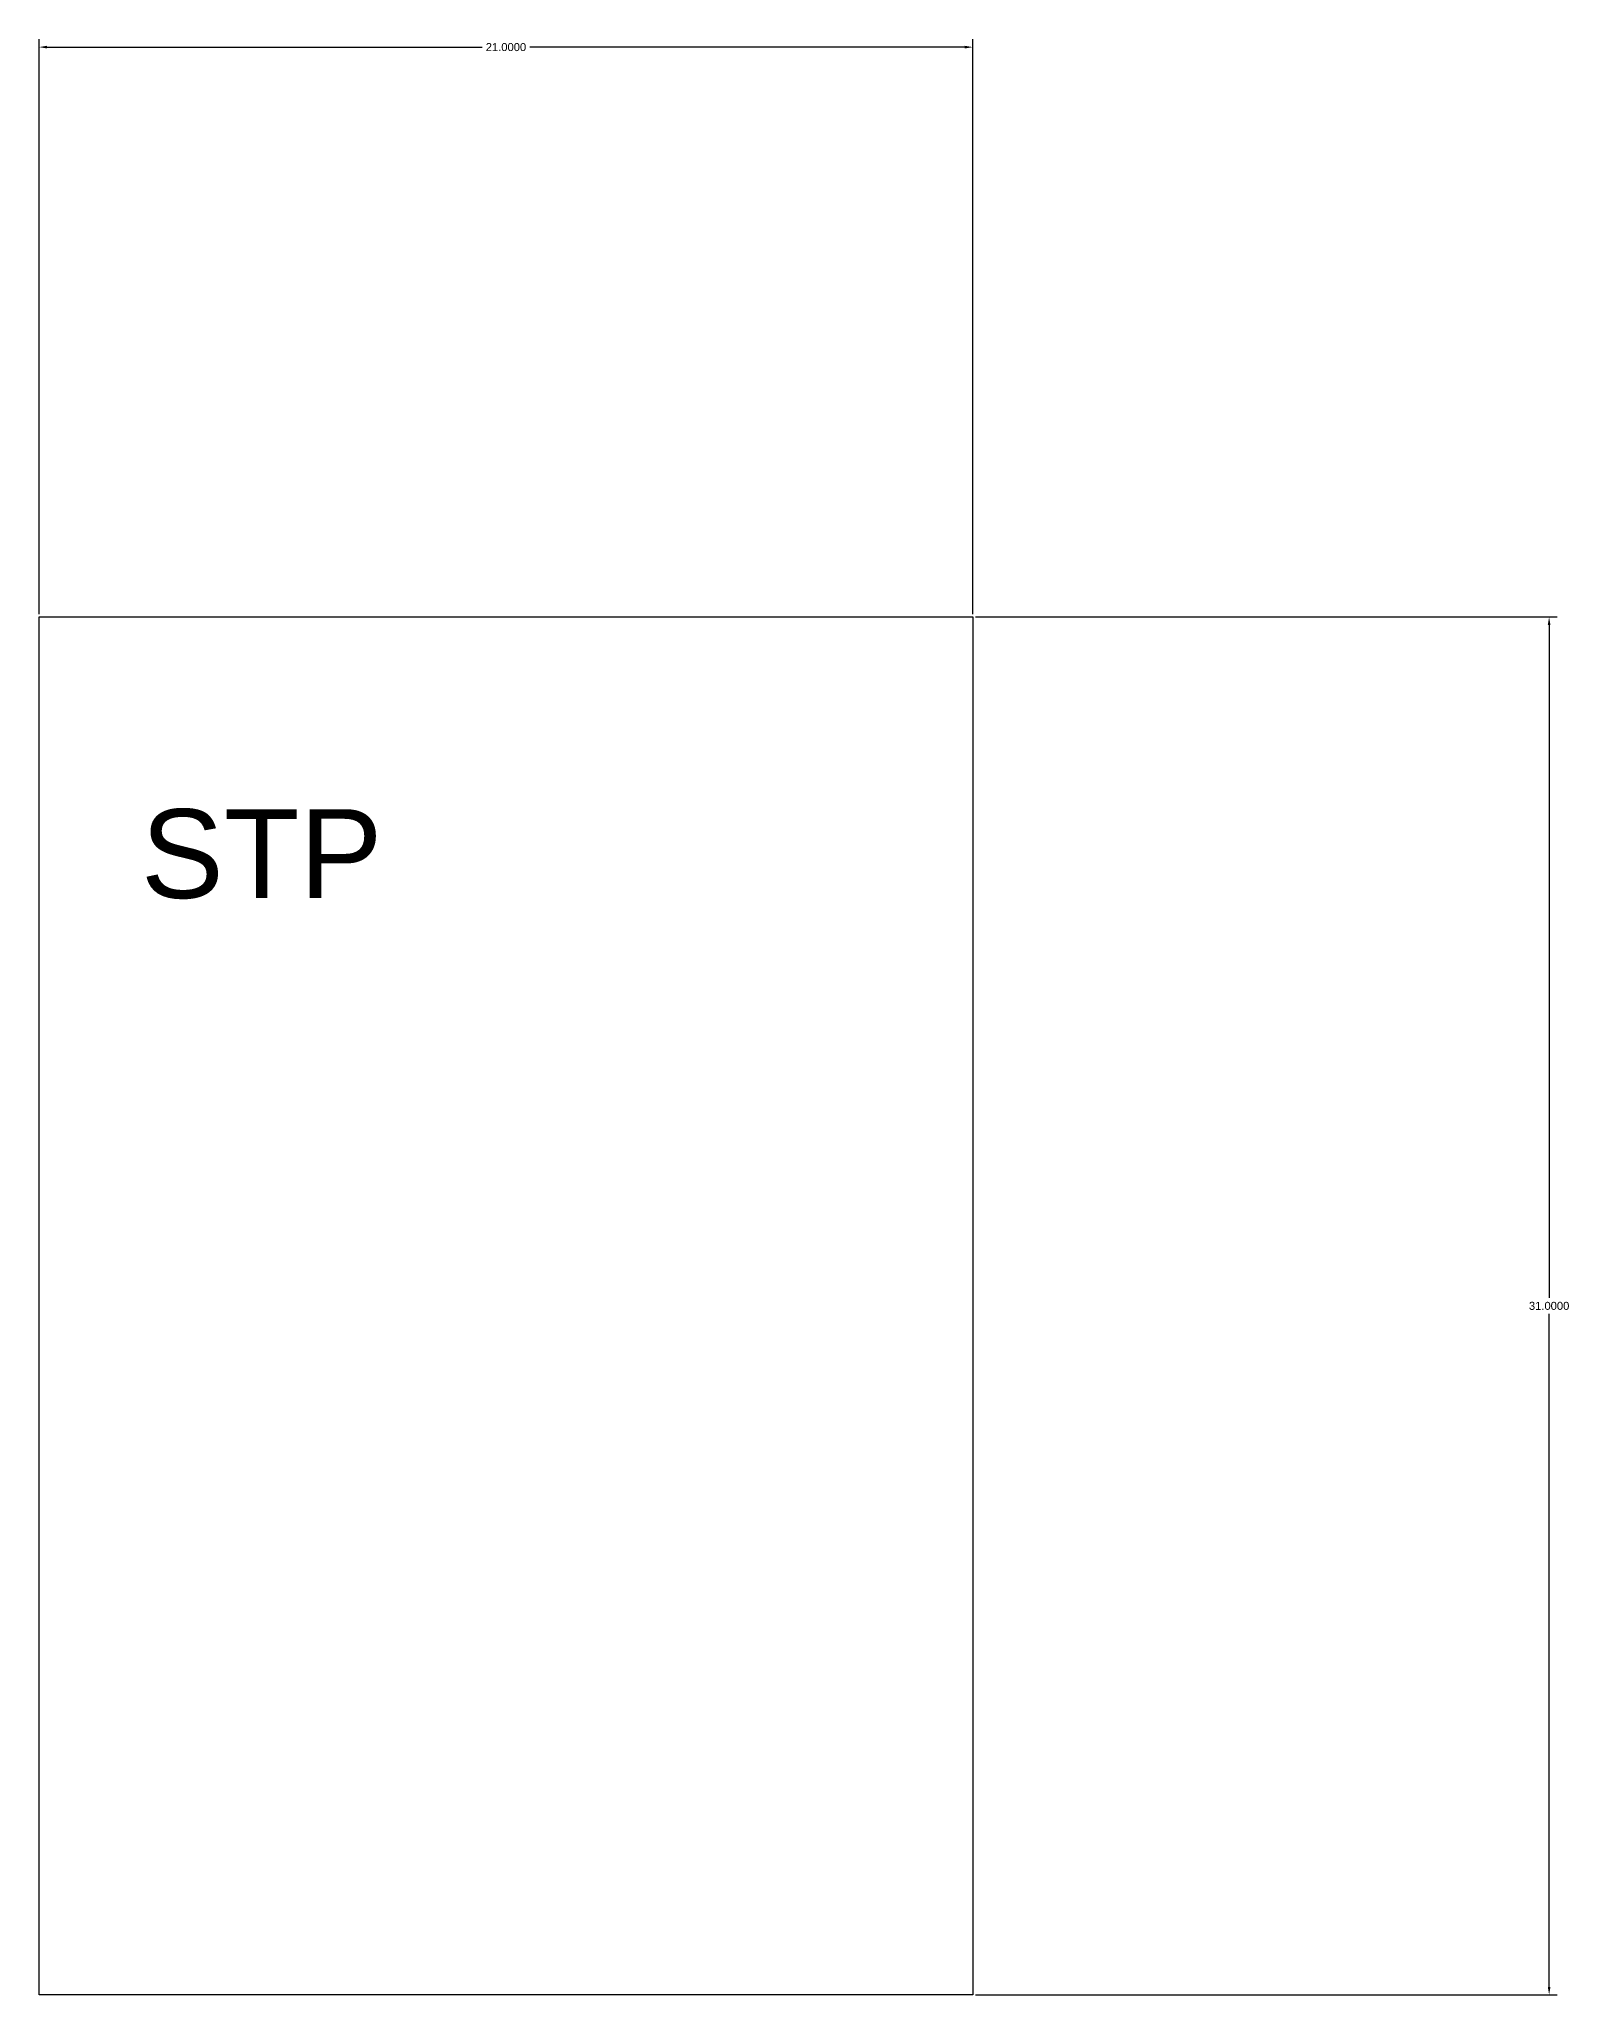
# Model space of a CAD drawing. Header units: feet. Extents: x 655 to 3246, y 42 to 1922.
# Drawn here: x 785.15 to 819.55, y 222.44 to 266.44 of the extents above; entities that cross this region are included whole.
import ezdxf

# ---------------------------------------------------------------- set-up
doc = ezdxf.new("R2010")
doc.units = ezdxf.units.FT
doc.header["$MEASUREMENT"] = 0
doc.styles.get("Standard").update_dxf_attribs({"font": 'arial.ttf'})
doc.dimstyles.get("Standard").update_dxf_attribs({"dimtxt": 0.18, "dimasz": 0.18, "dimexe": 0.18, "dimexo": 0.0625, "dimgap": 0.09, "dimtad": 0, "dimtih": 1, "dimtoh": 1, "dimdec": 4, "dimzin": 0, "dimdsep": 46, "dimtxsty": 'Standard', "dimcen": 0.09, "dimadec": 0, "dimazin": 0, "dimtfac": 1, "dimtdec": 4, "dimtofl": 0, "dimtmove": 0, "dimatfit": 3, "dimfxl": 1, "dimtolj": 1, "dimtzin": 0, "dimarcsym": 0})

# ---------------------------------------------------------------- blocks, each defined once
blk = doc.blocks.new('*D87')
at = {"color": 0, "lineweight": -2, "transparency": 16777216}
for p, q in [((785.147, 253.507), (785.147, 266.444)), ((785.327, 266.264), (795.112, 266.264)), ((805.967, 266.264), (796.182, 266.264)), ((806.147, 253.507), (806.147, 266.444))]:
    blk.add_line(p, q, dxfattribs=at)
at = {"color": 0, "transparency": 16777216}
for points in [[(785.327, 266.294), (785.327, 266.234), (785.147, 266.264)], [(805.967, 266.294), (805.967, 266.234), (806.147, 266.264)]]:
    blk.add_solid(points, dxfattribs=at)
at = {"layer": 'Defpoints', "color": 0, "transparency": 16777216}
for p in [(806.147, 266.264), (785.147, 253.445), (806.147, 253.445)]:
    blk.add_point(p, dxfattribs=at)
at = {"color": 0, "transparency": 16777216, "insert": (795.647, 266.264), "char_height": 0.18, "attachment_point": 5}
blk.add_mtext('\\A1;21.0000', dxfattribs=at)
blk = doc.blocks.new('*D88')
at = {"color": 0, "lineweight": -2, "transparency": 16777216}
for p, q in [((806.21, 253.445), (819.289, 253.445)), ((819.109, 253.265), (819.109, 238.127)), ((819.109, 222.625), (819.109, 237.763)), ((806.21, 222.445), (819.289, 222.445))]:
    blk.add_line(p, q, dxfattribs=at)
at = {"color": 0, "transparency": 16777216}
for points in [[(819.079, 253.265), (819.139, 253.265), (819.109, 253.445)], [(819.079, 222.625), (819.139, 222.625), (819.109, 222.445)]]:
    blk.add_solid(points, dxfattribs=at)
at = {"layer": 'Defpoints', "color": 0, "transparency": 16777216}
for p in [(806.147, 253.445), (806.147, 222.445), (819.109, 222.445)]:
    blk.add_point(p, dxfattribs=at)
at = {"color": 0, "transparency": 16777216, "insert": (819.109, 237.945), "char_height": 0.18, "attachment_point": 5}
blk.add_mtext('\\A1;31.0000', dxfattribs=at)

msp = doc.modelspace()

# ---------------------------------------------------------------- linework, layer by layer
msp.add_lwpolyline([(785.14722, 253.44466), (806.14722, 253.44466), (806.14722, 222.44466), (785.14722, 222.44466)], close=True)

# ---------------------------------------------------------------- texts
at = {"insert": (787.4355, 249.11997), "char_height": 2, "attachment_point": 1}
msp.add_mtext_dynamic_manual_height_columns('STP', width=15.5109365, gutter_width=1, heights=[0], dxfattribs=at)

# ---------------------------------------------------------------- dimensions: what is measured, and where the dimension line sits
dim = msp.add_linear_dim(base=(806.14722, 266.26403), p1=(785.14722, 253.44466), p2=(806.14722, 253.44466), dimstyle='Standard')
dim.commit()
dim.dimension.update_dxf_attribs({"geometry": '*D87', "text_midpoint": (795.64722, 266.26403)})
dim = msp.add_linear_dim(base=(819.1086, 222.44466), p1=(806.14722, 253.44466), p2=(806.14722, 222.44466), angle=90, dimstyle='Standard')
dim.commit()
dim.dimension.update_dxf_attribs({"geometry": '*D88', "text_midpoint": (819.1086, 237.94466)})

doc.saveas('drawing.dxf')
